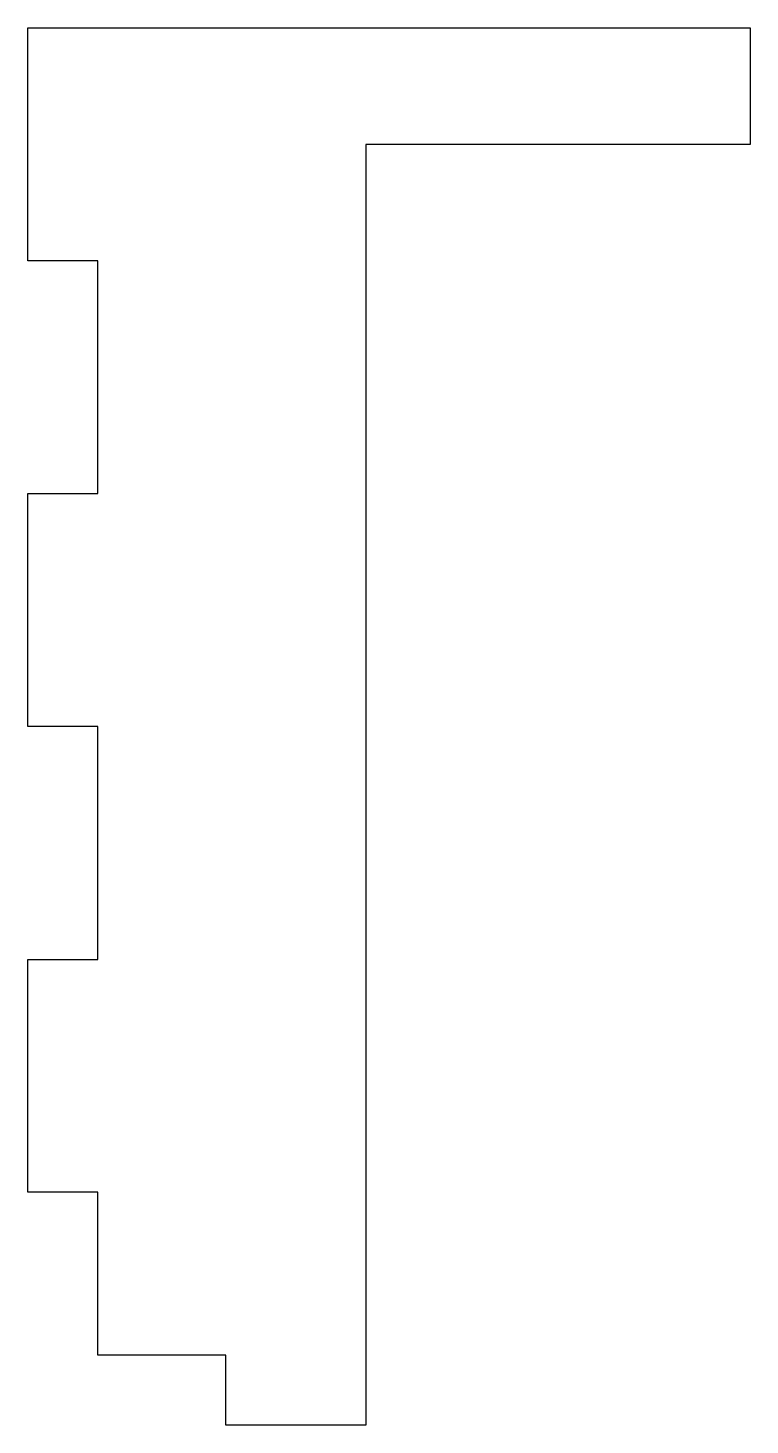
# Model space of a CAD drawing. Header units: millimetres. Extents: x 60.5 to 91.5, y 110 to 170.
import ezdxf

# ---------------------------------------------------------------- set-up
doc = ezdxf.new("R2010")
doc.units = ezdxf.units.MM
doc.layers.get('0').update_dxf_attribs({"linetype": 'CONTINUOUS'})

msp = doc.modelspace()

# ---------------------------------------------------------------- linework, layer by layer
msp.add_lwpolyline([(69, 113), (63.5, 113), (63.5, 120), (60.5, 120), (60.5, 130), (63.5, 130), (63.5, 140), (60.5, 140), (60.5, 150), (63.5, 150), (63.5, 160), (60.5, 160), (60.5, 170), (91.5, 170), (91.5, 165), (75, 165), (75, 110), (69, 110)], close=True)

doc.saveas('drawing.dxf')
